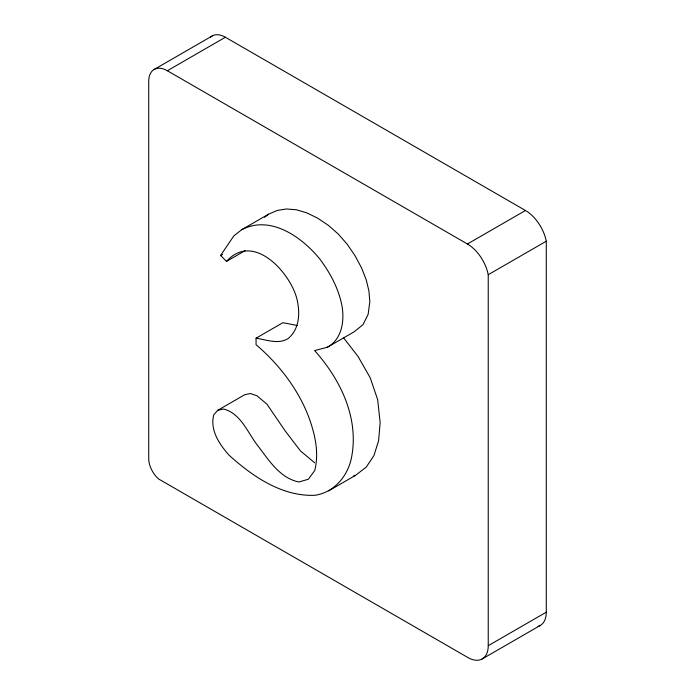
<?xml version="1.0" encoding="UTF-8"?>
<svg xmlns="http://www.w3.org/2000/svg" width="695" height="695" viewBox="0 0 695 695"><rect width="100%" height="100%" fill="white"/><g stroke="black" fill="none" stroke-linecap="round" stroke-linejoin="round"><path stroke-width="1.04" d="M245.057 250.678L226.553 261.363L220.584 255.499L233.824 235.909L241.678 229.724L268.513 214.225L277.183 210.437L286.505 208.978L296.348 209.777L306.704 212.818L317.58 218.117L328.448 225.397L338.317 234.102L347.196 244.232L355.076 255.786L361.53 267.853L366.143 279.538L368.906 290.831L369.827 301.734L368.115 314.453L362.972 324.687L354.163 331.776L327.328 347.274L314.6 350.567C340.176 379.07 358.82 417.096 351.766 456.198C348.569 475.145 334.755 492.269 315.122 495.274C282.074 496.786 252.502 476.379 229.02 455.147C219.359 444.305 209.586 429.753 213.852 414.628L217.839 410.25L244.683 394.751L250.409 393.518L256.942 395.776L266.941 404.16L285.245 431.022L300.466 450.907L314.679 462.818M226.553 261.363C252.754 232.017 288.92 271.067 296.522 297.46C300.257 311.412 300.153 328.518 288.156 338.552C278.313 344.685 266.498 339.751 256.064 338.178L256.064 344.703C278.556 363.902 297.199 387.871 308.154 415.48C314.722 432.924 319.439 452.063 314.722 470.584L308.311 479.246L298.919 481.991C280.128 478.23 269.208 460.681 258.401 446.52C247.898 433.532 241.408 413.638 223.564 409.016L217.839 410.25M327.328 347.274C341.853 339.386 344.564 321.272 342.062 306.33C338.882 289.242 330.577 273.613 320.352 259.73C302.612 237.464 270.59 214.451 241.678 229.724M264.595 217.318L268.513 214.225M328.553 490.931L355.397 475.432L366.23 467.118L373.962 455.538L378.601 440.7L380.148 422.595L377.672 399.677L370.235 377.854L358.081 356.518L343.443 337.64M154.177 69.448L212.218 35.94M546.279 612.191L488.238 645.698A28.886 16.68 60 0 1 467.422 657.261L158.721 479.037L157.2 477.656A18.452 10.651 60 0 1 148.721 458.813L148.721 81.506A26.341 15.203 60 0 1 167.347 70.751L225.38 37.243L525.455 210.489A30.38 17.54 60 0 1 546.279 241.208L546.279 612.191A28.886 16.68 60 0 1 538.104 626.351M220.584 255.499L222.435 254.431M256.064 338.178L282.908 322.689L297.434 325.529M167.347 70.751L467.422 243.997L525.455 210.489M488.238 645.698L488.238 274.716L546.279 241.208M482.122 659.008L540.154 625.5M353.329 476.101L355.397 475.432M467.422 243.997A30.38 17.54 60 0 1 488.238 274.716M210.611 37.13A26.341 15.203 60 0 1 225.38 37.243"/></g></svg>
